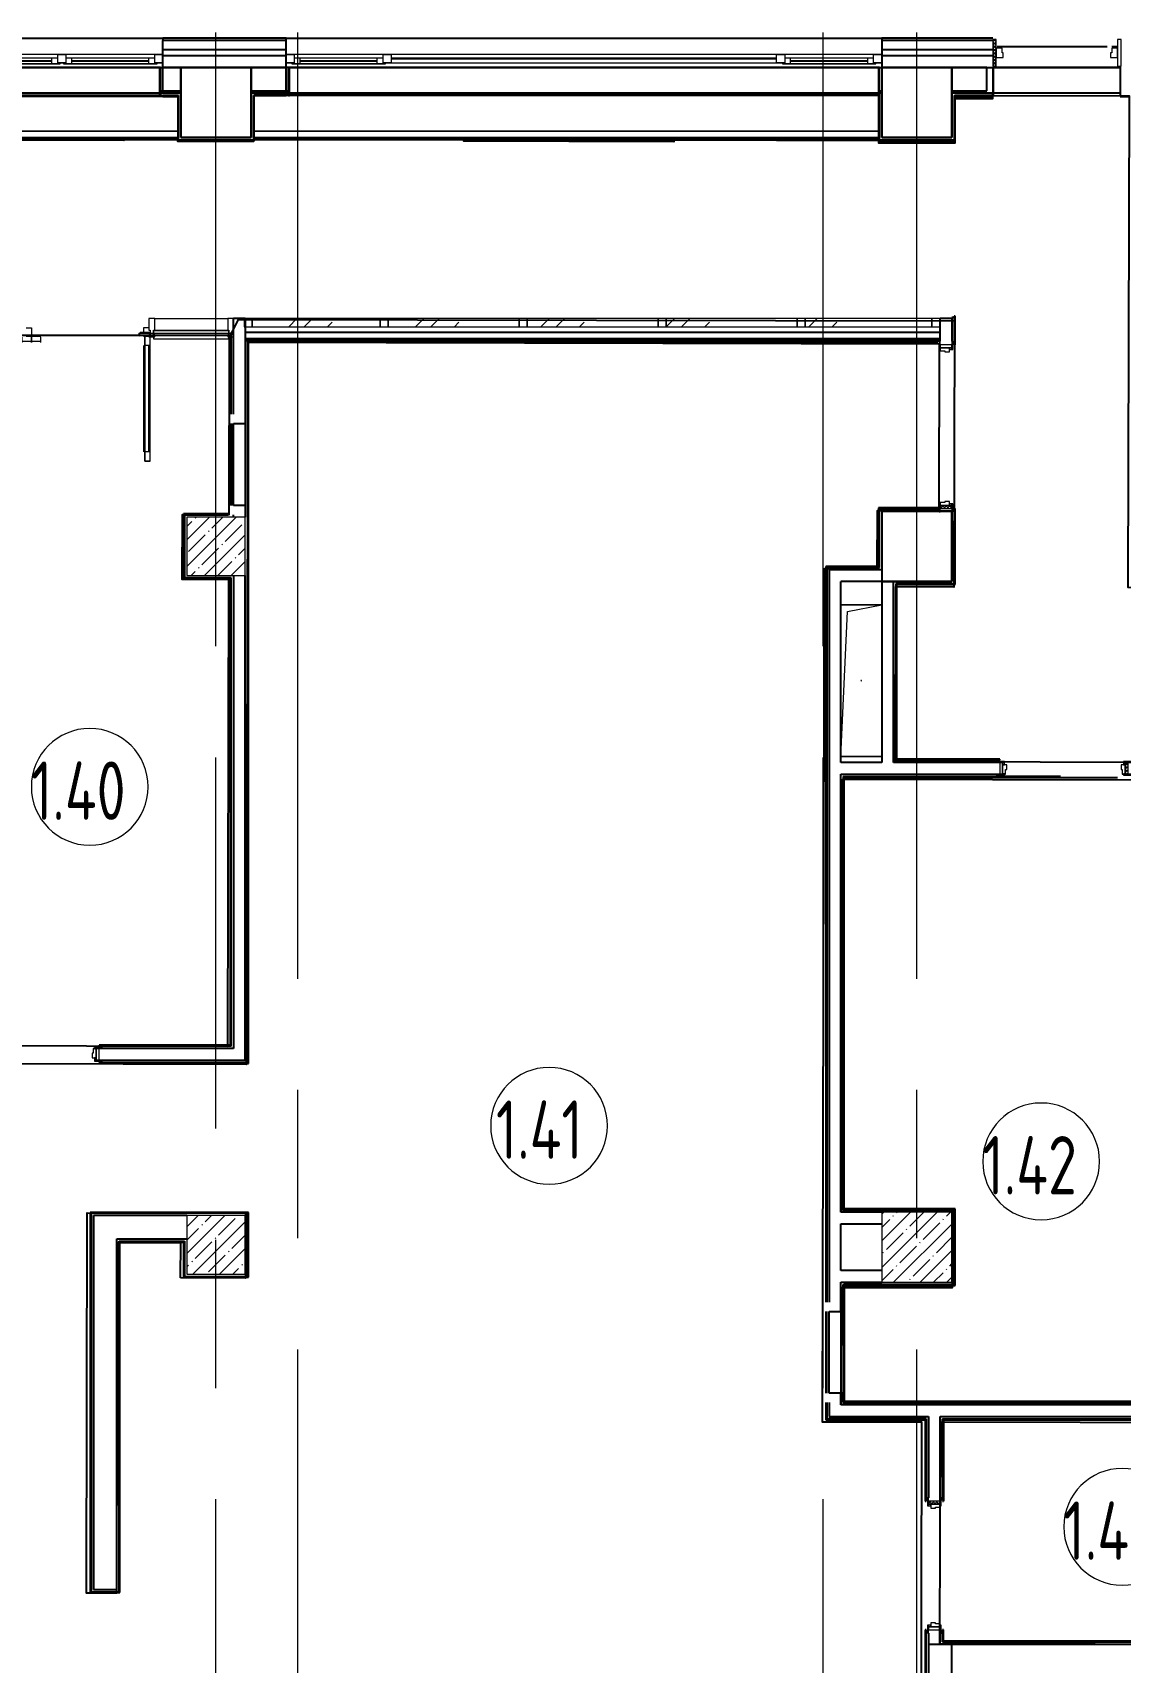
# Model space of a CAD drawing. Header units: millimetres. Extents: x -625 to 415037, y -3642 to 102118.
# Drawn here: x 58955 to 68269, y 13309 to 27262 of the extents above; entities that cross this region are included whole.
import ezdxf

# ---------------------------------------------------------------- set-up
doc = ezdxf.new("R2010")
doc.units = ezdxf.units.MM
doc.linetypes.add('Осевая', pattern=[6350, 1270, -952.5, 3175, -952.5])
for name, color, linetype, lineweight in [('A-AREA-IDEN', 7, 'Continuous', 9), ('A-DETL-GENF', 7, 'Continuous', 9), ('A-DOOR-FRAM-2', 7, 'Continuous', 5), ('A-GENM', 7, 'Continuous', 9), ('A-GLAZ', 7, 'Continuous', 9), ('A-GLAZ-1', 7, 'Continuous', 5), ('A-GLAZ-CURT-1', 7, 'Continuous', 5), ('A-GLAZ-CURT-2', 7, 'Continuous', 20), ('A-GLAZ-CWMG', 7, 'Continuous', 9), ('A-GLAZ-CWMG-1', 7, 'Continuous', 20), ('A-WALL', 7, 'Continuous', 5), ('S-COLS-1', 7, 'Continuous', 5), ('Оси', 7, 'Continuous', 9), ('Оси-2', 7, 'Осевая', 9)]:
    doc.layers.add(name, color=color, linetype=linetype, lineweight=lineweight)
doc.layers.add('A-DOOR-FRAM-1', color=7, linetype='Continuous', lineweight=5, true_color=0xc0c0c0)
doc.styles.add('СПДС', font='ГОСТ тип А.ttf', dxfattribs={"width": 0.9})
pattern_1 = [(45, (-371.384, 114.685), (-14.1421, 14.1421), []), (135, (-371.384, 114.685), (-14.1421, -14.1421), [])]

# ---------------------------------------------------------------- blocks, each defined once
blk = doc.blocks.new('BSC_Колонна _Прямоугольная - 600х600-V21-Объем проектирования 1 этажа')
at = {"layer": 'S-COLS-1'}
h = blk.add_hatch(dxfattribs=at)
h.set_pattern_fill('FP_31', color=256, style=0, pattern_type=2)
h.set_pattern_definition([(45, (-66460, -17000), (-114.04925, 114.04925), []), (45, (-66345.95, -17000), (-114.04925, 114.04925), [201.613, -40.323, 6.706, -33.617])])
h.paths.add_polyline_path([(300, -300), (300, 300), (-300, 300), (-300, -300)])
for p, q in [((300, 300), (-300, 300)), ((-300, 300), (-300, -300)), ((300, -300), (300, 300)), ((-300, -300), (300, -300))]:
    blk.add_line(p, q, dxfattribs=at)
blk = doc.blocks.new('Системная панель - Стекло - 70мм-31693610-Объем проектирования 1 этажа')
at = {"layer": 'A-GLAZ-CURT-1'}
h = blk.add_hatch(dxfattribs=at)
h.set_pattern_fill('FP_50', color=256, style=0, pattern_type=2)
h.set_pattern_definition([(225, (66247.5, 24715), (565.685, -565.685), [400, -1200]), (225, (66647.5, 24915), (565.685, -565.685), [1200, -400]), (225, (65847.5, 25115), (565.685, -565.685), [400, -1200])])
h.paths.add_polyline_path([(358, 35), (-543, 35), (-543, -35), (543, -35), (543, 35), (505, 35)])
at = {"layer": 'A-GLAZ-CURT-2'}
for p, q in [((543, 35), (-543, 35)), ((-543, 35), (-543, -35)), ((543, -35), (543, 35)), ((-543, -35), (543, -35))]:
    blk.add_line(p, q, dxfattribs=at)
blk = doc.blocks.new('Системная панель - Стекло - 70мм-31693619-Объем проектирования 1 этажа')
at = {"layer": 'A-GLAZ-CURT-1'}
h = blk.add_hatch(dxfattribs=at)
h.set_pattern_fill('FP_58', color=256, style=0, pattern_type=2)
h.set_pattern_definition([(225, (61517.5, 24715), (565.685, -565.685), [400, -1200]), (225, (61917.5, 24915), (565.685, -565.685), [1200, -400]), (225, (61117.5, 25115), (565.685, -565.685), [400, -1200])])
h.paths.add_polyline_path([(548, 35), (-548, 35), (-548, -35), (548, -34), (548, 25)])
at = {"layer": 'A-GLAZ-CURT-2'}
for p, q in [((548, 35), (-548, 35)), ((-548, 35), (-548, -35)), ((548, -35), (548, 35)), ((-548, -35), (548, -35))]:
    blk.add_line(p, q, dxfattribs=at)
blk = doc.blocks.new('Прямоугольный импост - 50 x 70 мм-23766079-Объем проектирования 1 этажа')
at = {"layer": 'A-GLAZ-CWMG-1'}
for p, q in [((-35, 35), (35, 35)), ((-35, -35), (-35, 35)), ((35, 35), (35, -35)), ((35, -35), (-35, -35))]:
    blk.add_line(p, q, dxfattribs=at)
blk = doc.blocks.new('Системная панель - Стекло - 70мм-31693620-Объем проектирования 1 этажа')
at = {"layer": 'A-GLAZ-CURT-1'}
h = blk.add_hatch(dxfattribs=at)
h.set_pattern_fill('FP_77', color=256, style=0, pattern_type=2)
h.set_pattern_definition([(225, (63885, 24715), (565.685, -565.685), [400, -1200]), (225, (64285, 24915), (565.685, -565.685), [1200, -400]), (225, (63485, 25115), (565.685, -565.685), [400, -1200])])
h.paths.add_polyline_path([(-560, 35), (-560, -35), (560, -35), (560, 35)])
at = {"layer": 'A-GLAZ-CURT-2'}
for p, q in [((560, 35), (-560, 35)), ((-560, 35), (-560, -35)), ((560, -35), (560, 35)), ((-560, -35), (560, -35))]:
    blk.add_line(p, q, dxfattribs=at)
blk = doc.blocks.new('110_Дверь_СКБ_1Ст_Внутренняя1 - Д-11 1100x2100h_кладовые _все__ коридор _между помещениями блока столовой__ моечные _все_-32089444-Объем проектирования 1 этажа')
at = {"layer": 'A-DOOR-FRAM-2'}
h = blk.add_hatch(dxfattribs=at)
h.set_pattern_fill('FP_45', color=256, style=0, pattern_type=2)
h.set_pattern_definition(pattern_1)
h.paths.add_polyline_path([(-538, -50), (-513, -50), (-513, 50), (-538, 50)])
at = {"layer": 'A-DOOR-FRAM-1'}
for p, q in [((-498, 58), (-568, 58)), ((-568, 58), (-568, 50)), ((-568, 50), (-498, 50)), ((-513, 50), (-538, 50)), ((-538, 50), (-538, -50)), ((-488, 50), (-513, 50)), ((-513, 50), (-513, -30)), ((-513, -50), (-513, 50)), ((-498, 50), (-513, 50)), ((-513, 50), (-513, 49)), ((-513, 49), (-498, 49)), ((-498, 50), (-498, 58)), ((-498, 49), (-498, 50)), ((-488, 10), (-488, 50)), ((-478, 10), (-488, 10)), ((-478, -30), (-478, 10)), ((512, 10), (502, 10)), ((502, 10), (502, -30)), ((512, 50), (512, 10)), ((537, 50), (512, 50)), ((592, 58), (522, 58)), ((522, 58), (522, 50)), ((537, 50), (522, 50)), ((522, 50), (522, 49)), ((522, 50), (592, 50)), ((522, 49), (537, 49)), ((537, -30), (537, 50)), ((562, 50), (537, 50)), ((537, 50), (537, -50)), ((537, 49), (537, 50)), ((562, -50), (562, 50)), ((592, 50), (592, 58)), ((-498, -50), (-568, -50)), ((-568, -50), (-568, -58)), ((-568, -58), (-498, -58)), ((-538, -50), (-513, -50)), ((-513, -30), (-478, -30)), ((-498, -30), (-513, -30)), ((-513, -30), (-513, -50)), ((-513, -50), (-498, -50)), ((-498, -50), (-498, -30)), ((-498, -58), (-498, -50)), ((502, -30), (537, -30)), ((537, -30), (522, -30)), ((522, -30), (522, -50)), ((522, -50), (537, -50)), ((592, -50), (522, -50)), ((522, -50), (522, -58)), ((522, -58), (592, -58)), ((537, -50), (537, -30)), ((537, -50), (562, -50)), ((592, -58), (592, -50))]:
    blk.add_line(p, q, dxfattribs=at)
blk = doc.blocks.new('Прямоугольный импост - 50 x 70 мм-V67-Объем проектирования 1 этажа')
at = {"layer": 'A-GLAZ-CWMG-1'}
for p, q in [((-35, 35), (35, 35)), ((-35, -35), (-35, 35)), ((35, 35), (35, -35)), ((35, -35), (-35, -35))]:
    blk.add_line(p, q, dxfattribs=at)
blk = doc.blocks.new('Дверь_Витражная_остекление_ - В-6 витраж-32305533-Объем проектирования 1 этажа')
at = {"layer": 'A-DETL-GENF'}
for p, q in [((-535, 1080), (-490, 1080)), ((-535, 1080), (-535, 17)), ((-490, 1080), (-535, 1080)), ((-535, 1080), (-535, 17)), ((-535, 1000), (-490, 1000)), ((-525, 1000), (-525, 90)), ((-490, 1080), (-490, 10)), ((-490, 10), (-490, 1080)), ((-481, 1000), (-481, 90)), ((-535, 90), (-490, 90)), ((-490, 10), (-525, 10)), ((-525, 10), (-490, 10)), ((-480, 10), (-525, 10)), ((-480, 0), (-480, 10)), ((401, 64), (401, 19)), ((561, 54), (401, 54)), ((525, 10), (401, 10)), ((480, -60), (480, 10)), ((480, 10), (525, 10)), ((481, 19), (481, 64)), ((481, 64), (481, 19)), ((561, 64), (561, 19)), ((-525, -60), (-480, -60)), ((-480, -60), (-480, -20)), ((525, -60), (480, -60))]:
    blk.add_line(p, q, dxfattribs=at)
blk = doc.blocks.new('Прямоугольный импост - Импост структурный с накладкой - 160мм Темный-V72-Объем проектирования 1 этажа')
at = {"layer": 'A-GLAZ-CWMG-1'}
for p, q in [((-25, 40), (-25, 140)), ((-25, 140), (25, 140)), ((25, 140), (25, 40)), ((-15, 40), (-25, 40)), ((-25, -17), (-25, 0)), ((-25, 0), (-15, 0)), ((-15, 0), (-15, 40)), ((15, 40), (15, 0)), ((25, 40), (15, 40)), ((15, 0), (25, 0)), ((25, 0), (25, -17)), ((25, -17), (-25, -17))]:
    blk.add_line(p, q, dxfattribs=at)
blk = doc.blocks.new('110_Дверь_СКБ_1Ст_Внутренняя1 - Д-11п 1100x2100h_кладовые _все__ коридор _между помещениями блока столовой__ моечные _все_ 2-32102277-Объем проектирования 1 этажа')
at = {"layer": 'A-DOOR-FRAM-2'}
h = blk.add_hatch(dxfattribs=at)
h.set_pattern_fill('FP_45', color=256, style=0, pattern_type=2)
h.set_pattern_definition(pattern_1)
h.paths.add_polyline_path([(-513, -50), (-513, 50), (-538, 50), (-538, -50)])
at = {"layer": 'A-DOOR-FRAM-1'}
for p, q in [((-498, 58), (-568, 58)), ((-568, 58), (-568, 50)), ((-568, 50), (-498, 50)), ((-513, 50), (-538, 50)), ((-538, 50), (-538, -50)), ((-488, 50), (-513, 50)), ((-513, 50), (-513, -30)), ((-513, -50), (-513, 50)), ((-498, 50), (-513, 50)), ((-513, 50), (-513, 49)), ((-513, 49), (-498, 49)), ((-498, 50), (-498, 58)), ((-498, 49), (-498, 50)), ((-488, 10), (-488, 50)), ((-478, 10), (-488, 10)), ((-478, -30), (-478, 10)), ((512, 10), (502, 10)), ((502, 10), (502, -30)), ((512, 50), (512, 10)), ((537, 50), (512, 50)), ((592, 58), (522, 58)), ((522, 58), (522, 50)), ((537, 50), (522, 50)), ((522, 50), (522, 49)), ((522, 50), (592, 50)), ((522, 49), (537, 49)), ((537, -30), (537, 50)), ((562, 50), (537, 50)), ((537, 50), (537, -50)), ((537, 49), (537, 50)), ((562, -50), (562, 50)), ((592, 50), (592, 58)), ((-498, -50), (-568, -50)), ((-568, -50), (-568, -58)), ((-568, -58), (-498, -58)), ((-538, -50), (-513, -50)), ((-513, -30), (-478, -30)), ((-498, -30), (-513, -30)), ((-513, -30), (-513, -50)), ((-513, -50), (-498, -50)), ((-498, -50), (-498, -30)), ((-498, -58), (-498, -50)), ((502, -30), (537, -30)), ((537, -30), (522, -30)), ((522, -30), (522, -50)), ((522, -50), (537, -50)), ((592, -50), (522, -50)), ((522, -50), (522, -58)), ((522, -58), (592, -58)), ((537, -50), (537, -30)), ((537, -50), (562, -50)), ((592, -58), (592, -50))]:
    blk.add_line(p, q, dxfattribs=at)
blk = doc.blocks.new('Системная панель - Стекло - 70мм-V80-Объем проектирования 1 этажа')
at = {"layer": 'A-GLAZ-CURT-1'}
h = blk.add_hatch(dxfattribs=at)
h.set_pattern_fill('FP_97', color=256, style=0, pattern_type=2)
h.set_pattern_definition([(225, (65075, 24715), (565.685, -565.685), [400, -1200]), (225, (65475, 24915), (565.685, -565.685), [1200, -400]), (225, (64675, 25115), (565.685, -565.685), [400, -1200])])
h.paths.add_polyline_path([(560, 35), (-560, 35), (-560, -35), (560, -35), (560, 25)])
at = {"layer": 'A-GLAZ-CURT-2'}
for p, q in [((560, 35), (-560, 35)), ((-560, 35), (-560, -35)), ((560, -35), (560, 35)), ((-560, -35), (560, -35))]:
    blk.add_line(p, q, dxfattribs=at)
blk = doc.blocks.new('120_Окно_СКБ_2Ст - 120_Окно_СКБ_2Ст 2300х2400 _мал створка справа_-19949978-Объем проектирования 1 этажа')
at = {"layer": 'A-GLAZ'}
for p, q in [((-1150, -75), (-1150, -5)), ((-1150, -5), (-1080, -5)), ((-1080, -75), (-1150, -75)), ((-1080, -75), (-1100, -75)), ((-1100, -75), (-1100, -85)), ((-1100, -85), (270, -85)), ((270, -85), (-1100, -85)), ((-1080, -5), (-1080, -75)), ((250, -35), (-1080, -35)), ((-1080, -35), (-1080, -75)), ((-1030, -85), (-1030, -35)), ((200, -85), (200, -35)), ((250, -75), (250, -5)), ((250, -5), (320, -5)), ((250, -75), (250, -35)), ((320, -75), (250, -75)), ((270, -75), (250, -75)), ((270, -85), (270, -75)), ((320, -75), (300, -75)), ((300, -75), (300, -85)), ((300, -85), (1100, -85)), ((1100, -85), (300, -85)), ((320, -5), (320, -75)), ((1080, -35), (320, -35)), ((320, -35), (320, -75)), ((370, -85), (370, -35)), ((1030, -85), (1030, -35)), ((1080, -75), (1080, -5)), ((1080, -5), (1150, -5)), ((1080, -75), (1080, -35)), ((1150, -75), (1080, -75)), ((1100, -75), (1080, -75)), ((1100, -85), (1100, -75)), ((1150, -5), (1150, -75))]:
    blk.add_line(p, q, dxfattribs=at)
at = {"layer": 'A-GLAZ-1'}
for p, q in [((1150, -5), (-1150, -5)), ((-1150, -75), (-1100, -75)), ((-1030, -55), (200, -55)), ((200, -65), (-1030, -65)), ((270, -75), (300, -75)), ((370, -55), (1030, -55)), ((1030, -65), (370, -65)), ((1100, -75), (1150, -75))]:
    blk.add_line(p, q, dxfattribs=at)
blk = doc.blocks.new('120_Окно_СКБ_3Ст - 120_Окно_СКБ_3Ст_5100-21641134-Объем проектирования 1 этажа')
at = {"layer": 'A-GLAZ'}
for p, q in [((-2550, -75), (-2550, -5)), ((-2550, -5), (-2480, -5)), ((-2480, -75), (-2550, -75)), ((-2480, -75), (-2500, -75)), ((-2500, -75), (-2500, -85)), ((-2500, -85), (-1700, -85)), ((-1700, -85), (-2500, -85)), ((-2480, -5), (-2480, -75)), ((-1720, -35), (-2480, -35)), ((-2480, -35), (-2480, -75)), ((-2430, -85), (-2430, -35)), ((-1770, -85), (-1770, -35)), ((-1720, -75), (-1720, -5)), ((-1720, -5), (-1650, -5)), ((-1720, -75), (-1720, -35)), ((-1650, -75), (-1720, -75)), ((-1700, -75), (-1720, -75)), ((-1700, -85), (-1700, -75)), ((-1650, -5), (-1650, -75)), ((1650, -75), (1650, -5)), ((1650, -5), (1720, -5)), ((1720, -75), (1650, -75)), ((1720, -75), (1700, -75)), ((1700, -75), (1700, -85)), ((1700, -85), (2500, -85)), ((2500, -85), (1700, -85)), ((1720, -5), (1720, -75)), ((2480, -35), (1720, -35)), ((1720, -35), (1720, -75)), ((1770, -85), (1770, -35)), ((2430, -85), (2430, -35)), ((2480, -75), (2480, -5)), ((2480, -5), (2550, -5)), ((2480, -75), (2480, -35)), ((2550, -75), (2480, -75)), ((2500, -75), (2480, -75)), ((2500, -85), (2500, -75)), ((2550, -5), (2550, -75))]:
    blk.add_line(p, q, dxfattribs=at)
at = {"layer": 'A-GLAZ-1'}
for p, q in [((2550, -5), (-2550, -5)), ((-2550, -75), (-2500, -75)), ((-2430, -55), (-1770, -55)), ((-1770, -65), (-2430, -65)), ((-1700, -75), (1700, -75)), ((1650, -35), (-1650, -35)), ((1650, -45), (-1650, -45)), ((1770, -55), (2430, -55)), ((2430, -65), (1770, -65)), ((2500, -75), (2550, -75))]:
    blk.add_line(p, q, dxfattribs=at)
blk = doc.blocks.new('BSC_Колонна _Прямоугольная - 500х500-V144-Объем проектирования 1 этажа')
at = {"layer": 'S-COLS-1'}
h = blk.add_hatch(dxfattribs=at)
h.set_pattern_fill('FP_148', color=256, style=0, pattern_type=2)
h.set_pattern_definition([(45, (-60460, -17020), (-114.04925, 114.04925), []), (45, (-60345.95, -17020), (-114.04925, 114.04925), [201.613, -40.323, 6.706, -33.617])])
h.paths.add_polyline_path([(250, -250), (250, 250), (-250, 250), (-250, -250), (249, -250)])
for p, q in [((250, 250), (-250, 250)), ((-250, 250), (-250, -250)), ((250, -250), (250, 250)), ((-250, -250), (250, -250))]:
    blk.add_line(p, q, dxfattribs=at)
blk = doc.blocks.new('BSC_Колонна _Прямоугольная - 500х500-V145-Объем проектирования 1 этажа')
at = {"layer": 'S-COLS-1'}
h = blk.add_hatch(dxfattribs=at)
h.set_pattern_fill('FP_149', color=256, style=0, pattern_type=2)
h.set_pattern_definition([(45, (-60460, -23000), (-114.04925, 114.04925), []), (45, (-60345.95, -23000), (-114.04925, 114.04925), [201.613, -40.323, 6.706, -33.617])])
h.paths.add_polyline_path([(130, -250), (250, -250), (248, 250), (-250, 250), (-250, -250), (78, -250)])
for p, q in [((250, 250), (-250, 250)), ((-250, 250), (-250, -250)), ((250, -250), (250, 250)), ((-250, -250), (250, -250))]:
    blk.add_line(p, q, dxfattribs=at)
blk = doc.blocks.new('110_Дверь_СКБ_1Ст_Наружная - ДН-2д_л__ Дверь из подвала ЛК _900 мм в свету_ 3300-22851703-Объем проектирования 1 этажа')
at = {"layer": 'A-DOOR-FRAM-2'}
h = blk.add_hatch(dxfattribs=at)
h.set_pattern_fill('FP_163', color=256, style=0, pattern_type=2)
h.set_pattern_definition([(45, (-366.384, 199.685), (-14.1421, 14.1421), []), (135, (-366.384, 199.685), (-14.1421, -14.1421), [])])
h.paths.add_polyline_path([(-529, -105), (-500, -105), (-500, 125), (-530, 125), (-530, -105)])
at = {"layer": 'A-DOOR-FRAM-1'}
for p, q in [((-500, 125), (-530, 125)), ((-530, 125), (-530, -105)), ((-500, -105), (-500, 125)), ((-450, 50), (-500, 50)), ((-500, 50), (-500, -30)), ((-450, 10), (-450, 50)), ((-440, 10), (-450, 10)), ((-440, -30), (-440, 10)), ((490, 10), (480, 10)), ((480, 10), (480, -30)), ((490, 50), (490, 10)), ((540, 50), (490, 50)), ((570, 125), (540, 125)), ((540, 125), (540, -105)), ((540, -30), (540, 50)), ((570, -105), (570, 125)), ((-530, -105), (-500, -105)), ((-500, -30), (-440, -30)), ((480, -30), (540, -30)), ((540, -105), (570, -105))]:
    blk.add_line(p, q, dxfattribs=at)
blk = doc.blocks.new('110_Дверь_СКБ_2Ст - Д-10а_ СОШ_Дв_1450x2100h_Горячий цех-V178-Объем проектирования 1 этажа')
at = {"layer": 'A-DOOR-FRAM-2'}
h = blk.add_hatch(dxfattribs=at)
h.set_pattern_fill('FP_57', color=256, style=0, pattern_type=2)
h.set_pattern_definition([(45, (-521.384, 114.685), (-14.1421, 14.1421), []), (135, (-521.384, 114.685), (-14.1421, -14.1421), [])])
h.paths.add_polyline_path([(-687, 0), (-687, -50), (-663, -50), (-663, 50), (-687, 50)])
at = {"layer": 'A-DOOR-FRAM-1'}
for p, q in [((-647, 58), (-717, 58)), ((-717, 58), (-717, 50)), ((-717, 50), (-647, 50)), ((-663, 50), (-687, 50)), ((-687, 50), (-687, -50)), ((-638, 50), (-663, 50)), ((-663, 50), (-663, -30)), ((-663, -50), (-663, 50)), ((-647, 50), (-647, 58)), ((-638, 10), (-638, 50)), ((-628, 10), (-638, 10)), ((-628, -30), (-628, 10)), ((662, 10), (652, 10)), ((652, 10), (652, -30)), ((662, 50), (662, 10)), ((687, 50), (662, 50)), ((743, 58), (673, 58)), ((673, 58), (673, 50)), ((673, 50), (743, 50)), ((687, -30), (687, 50)), ((713, 50), (687, 50)), ((687, 50), (687, -50)), ((713, -50), (713, 50)), ((743, 50), (743, 58)), ((-647, -50), (-717, -50)), ((-717, -50), (-717, -58)), ((-717, -58), (-647, -58)), ((-687, -50), (-663, -50)), ((-663, -30), (-628, -30)), ((-647, -30), (-663, -30)), ((-663, -30), (-663, -50)), ((-663, -50), (-647, -50)), ((-647, -50), (-647, -30)), ((-647, -58), (-647, -50)), ((652, -30), (687, -30)), ((687, -30), (673, -30)), ((673, -30), (673, -50)), ((673, -50), (687, -50)), ((743, -50), (673, -50)), ((673, -50), (673, -58)), ((673, -58), (743, -58)), ((687, -50), (687, -30)), ((687, -50), (713, -50)), ((743, -58), (743, -50))]:
    blk.add_line(p, q, dxfattribs=at)
blk = doc.blocks.new('Системная панель - Стекло - 70мм-32304938-Объем проектирования 1 этажа')
at = {"layer": 'A-GLAZ-CURT-2'}
for p, q in [((322.5, 35), (-322.5, 35)), ((-322.5, 35), (-322.5, -35)), ((322.5, -35), (322.5, 35)), ((-322.5, -35), (322.5, -35))]:
    blk.add_line(p, q, dxfattribs=at)
blk = doc.blocks.new('Прямоугольный импост - Импост структурный с накладкой - 160мм Темный-32304618-Объем проектирования 1 этажа')
at = {"layer": 'A-GLAZ-CWMG'}
for p, q in [((59935, 24950), (60560, 24950)), ((59935, 24845), (59935, 24850)), ((59935, 24850), (60560, 24850)), ((60560, 24850), (60560, 24845))]:
    blk.add_line(p, q, dxfattribs=at)
blk = doc.blocks.new('Прямоугольный импост - 50 x 70 мм-23766160-Объем проектирования 1 этажа')
at = {"layer": 'A-GLAZ-CWMG-1'}
for p, q in [((0, 35), (-70, 35)), ((-70, 35), (-70, -35)), ((0, -35), (0, 35)), ((-70, -35), (0, -35))]:
    blk.add_line(p, q, dxfattribs=at)
blk = doc.blocks.new('Системная панель - Стекло - 70мм-V195-Объем проектирования 1 этажа')
at = {"layer": 'A-GLAZ-CURT-1'}
h = blk.add_hatch(dxfattribs=at)
h.set_pattern_fill('FP_184', color=256, style=0, pattern_type=2)
h.set_pattern_definition([(225, (62695, 24715), (565.685, -565.685), [400, -1200]), (225, (63095, 24915), (565.685, -565.685), [1200, -400]), (225, (62295, 25115), (565.685, -565.685), [400, -1200])])
h.paths.add_polyline_path([(-560, 35), (-560, -35), (560, -35), (560, 35)])
at = {"layer": 'A-GLAZ-CURT-2'}
for p, q in [((560, 35), (-560, 35)), ((-560, 35), (-560, -35)), ((560, -35), (560, 35)), ((-560, -35), (560, -35))]:
    blk.add_line(p, q, dxfattribs=at)
blk = doc.blocks.new('Прямоугольный импост - Импост структурный с накладкой - 160мм Темный-32302318-Объем проектирования 1 этажа')
at = {"layer": 'A-GLAZ-CWMG-1'}
for p, q in [((0, 140), (-50, 140)), ((-50, 140), (-50, 40)), ((0, 40), (0, 140)), ((-50, 40), (-40, 40)), ((-40, 0), (-50, 0)), ((-50, 0), (-50, -17)), ((-40, 40), (-40, 0)), ((-10, 0), (-10, 40)), ((-10, 40), (0, 40)), ((0, 0), (-10, 0)), ((0, -17), (0, 0)), ((-50, -17), (0, -17))]:
    blk.add_line(p, q, dxfattribs=at)
blk = doc.blocks.new('GM_Отверстие прямоугольное _в плите_ - Отверстие-23880434-Объем проектирования 1 этажа')
at = {"layer": 'A-GENM'}
for p, q in [((-175, 650), (175, 650)), ((175, 650), (-175, 650)), ((-175, -650), (-117, 592)), ((-117, 592), (175, 650)), ((175, -650), (-175, -650)), ((-175, -650), (175, -650))]:
    blk.add_line(p, q, dxfattribs=at)
for start, end in [(360, 180), (180, 360)]:
    blk.add_arc((0, 0), 2.5, start, end, dxfattribs=at)
blk = doc.blocks.new('Зашивка приборов отопления9 - Зашивка приборов отопления-33277916-Объем проектирования 1 этажа')
at = {"layer": 'A-WALL'}
for p, q in [((53977, 26880), (51733, 26880)), ((51578, 26555), (54132, 26555)), ((54132, 26555), (51578, 26555)), ((51570, 26500), (51570, 26480)), ((51570, 26480), (54132, 26480))]:
    blk.add_line(p, q, dxfattribs=at)
blk = doc.blocks.new('Зашивка приборов отопления10 - Зашивка приборов отопления-33278020-Объем проектирования 1 этажа')
at = {"layer": 'A-WALL'}
for p, q in [((51870, 26880), (51850, 26880)), ((56922, 26880), (51878, 26880)), ((51578, 26555), (56922, 26555)), ((56922, 26555), (51578, 26555)), ((51578, 26480), (56922, 26480))]:
    blk.add_line(p, q, dxfattribs=at)
blk = doc.blocks.new('Марка_Помещения - Номер-25198446-Объем проектирования 1 этажа')
at = {"layer": 'A-AREA-IDEN'}
for start, end in [(360, 180), (180, 360)]:
    blk.add_arc((0, 0), 2.5, start, end, dxfattribs=at)

msp = doc.modelspace()

# ---------------------------------------------------------------- linework, layer by layer
for p, q in [((57770, 27214), (60070, 27214)), ((61125, 27214), (60070, 27214)), ((60070, 27214), (60070, 27194)), ((61125, 27194), (61125, 27214)), ((61125, 27214), (66225, 27214)), ((67175, 27214), (66225, 27214)), ((66225, 27214), (66225, 27194)), ((61125, 27194), (60070, 27194)), ((60070, 26764), (60070, 27194)), ((61125, 27114), (60070, 27114)), ((61125, 26964), (61125, 27194)), ((66225, 27194), (66225, 26764)), ((67175, 27194), (66225, 27194)), ((67175, 27114), (66225, 27114)), ((67213, 27144), (68155, 27144)), ((68195, 27144), (68237, 27144)), ((60042, 26964), (57798, 26964)), ((57798, 26964), (60042, 26964)), ((60050, 26964), (60042, 26964)), ((60042, 26964), (60042, 26720)), ((60050, 26964), (61125, 26964)), ((60050, 26720), (60050, 26964)), ((61125, 27064), (60070, 27064)), ((60225, 26964), (60070, 26964)), ((60225, 26764), (60225, 26964)), ((60825, 26964), (60225, 26964)), ((60225, 26964), (60225, 26764)), ((61125, 26964), (60825, 26964)), ((60825, 26964), (60825, 26764)), ((60825, 26764), (60825, 26964)), ((61125, 26764), (61125, 26964)), ((61145, 26964), (61125, 26964)), ((61125, 26964), (61125, 26764)), ((61153, 26964), (61145, 26964)), ((61145, 26964), (61145, 26723)), ((66197, 26964), (61153, 26964)), ((61153, 26964), (66197, 26964)), ((61153, 26723), (61153, 26964)), ((66197, 26964), (66197, 26336)), ((66205, 26964), (66197, 26964)), ((66205, 26964), (67175, 26964)), ((66205, 26723), (66205, 26964)), ((67175, 27064), (66225, 27064)), ((66825, 26964), (66225, 26964)), ((66225, 26964), (66225, 26364)), ((66825, 26764), (66825, 26964)), ((67125, 26964), (66825, 26964)), ((66825, 26964), (66825, 26764)), ((67125, 26764), (67125, 26964)), ((67175, 26964), (67175, 26724)), ((67183, 26964), (67175, 26964)), ((68267, 26964), (67183, 26964)), ((67183, 26964), (68267, 26964)), ((67183, 26724), (67183, 26964)), ((68267, 26964), (68267, 26716)), ((68275, 26964), (68267, 26964)), ((60070, 26716), (57770, 26716)), ((60042, 26744), (57798, 26744)), ((60042, 26724), (57798, 26724)), ((60042, 26720), (60050, 26720)), ((60050, 26764), (60070, 26764)), ((60225, 26744), (60050, 26744)), ((60050, 26744), (60050, 26724)), ((60050, 26724), (60070, 26724)), ((60070, 26764), (60225, 26764)), ((60205, 26724), (60070, 26724)), ((60070, 26724), (60070, 26716)), ((60070, 26716), (60197, 26716)), ((60197, 26716), (60197, 26336)), ((60205, 26344), (60205, 26724)), ((60225, 26764), (60225, 26364)), ((60225, 26364), (60225, 26744)), ((60825, 26764), (61125, 26764)), ((60825, 26364), (60825, 26764)), ((60825, 26744), (60825, 26364)), ((61125, 26744), (60825, 26744)), ((60845, 26724), (61125, 26724)), ((60845, 26724), (60845, 26364)), ((61125, 26731), (60853, 26731)), ((60853, 26731), (60853, 26724)), ((60853, 26336), (60853, 26723)), ((60853, 26723), (61125, 26723)), ((61125, 26764), (61145, 26764)), ((61145, 26744), (61125, 26744)), ((61125, 26731), (61125, 26744)), ((61125, 26723), (61125, 26731)), ((61125, 26731), (61145, 26731)), ((61145, 26724), (61125, 26724)), ((61145, 26723), (61125, 26723)), ((61145, 26723), (61153, 26723)), ((66197, 26744), (61153, 26744)), ((61153, 26731), (66197, 26731)), ((66197, 26724), (61153, 26724)), ((66197, 26723), (61153, 26723)), ((66205, 26723), (66197, 26723)), ((66205, 26764), (66225, 26764)), ((66225, 26744), (66205, 26744)), ((66205, 26344), (66205, 26723)), ((66225, 26364), (66225, 26744)), ((66825, 26364), (66825, 26764)), ((66825, 26764), (67125, 26764)), ((66825, 26744), (66825, 26364)), ((67176, 26744), (66825, 26744)), ((66845, 26724), (66853, 26724)), ((66845, 26724), (66845, 26364)), ((66845, 26716), (67176, 26716)), ((66853, 26336), (66853, 26724)), ((67175, 26724), (66853, 26724)), ((67176, 26724), (67176, 26744)), ((67176, 26716), (67176, 26724)), ((67176, 26724), (67183, 26724)), ((68267, 26744), (67183, 26744)), ((68267, 26716), (68347, 26716)), ((60197, 26356), (57623, 26356)), ((57643, 26364), (60197, 26364)), ((60197, 26336), (60853, 26336)), ((60205, 26344), (60845, 26344)), ((60225, 26364), (60825, 26364)), ((60825, 26364), (60225, 26364)), ((60845, 26364), (60845, 26344)), ((60853, 26364), (66197, 26364)), ((66197, 26356), (60853, 26356)), ((66197, 26336), (66853, 26336)), ((66205, 26344), (66845, 26344)), ((66225, 26364), (66825, 26364)), ((66825, 26364), (66225, 26364)), ((66845, 26364), (66845, 26344)), ((60775, 24814), (60675, 24814)), ((60675, 23994), (60675, 24814)), ((60775, 24814), (60775, 23114)), ((66825, 24814), (66725, 24814)), ((66725, 24619), (66725, 24814)), ((66845, 24824), (66825, 24824)), ((66825, 24824), (66825, 24619)), ((66853, 24834), (66845, 24834)), ((66845, 24834), (66845, 24589)), ((66853, 24589), (66853, 24834)), ((59875, 24694), (59960, 24694)), ((60655, 24674), (60647, 24674)), ((60647, 24674), (60647, 23994)), ((60675, 24694), (60655, 24694)), ((60655, 23994), (60655, 24694)), ((66725, 24694), (60775, 24694)), ((60775, 24644), (66725, 24644)), ((60795, 24624), (60775, 24624)), ((66705, 24624), (60795, 24624)), ((60795, 24624), (60795, 18444)), ((60803, 24616), (66705, 24616)), ((60803, 18436), (60803, 24616)), ((66725, 24624), (66705, 24624)), ((66705, 24614), (66705, 24624)), ((66845, 24589), (66853, 24589)), ((60647, 23914), (60647, 23214)), ((60655, 23914), (60655, 23214)), ((60675, 23914), (60775, 23914)), ((60675, 23214), (60675, 23914)), ((60775, 23214), (60675, 23214)), ((66197, 23192), (66197, 22684)), ((66705, 23192), (66197, 23192)), ((66705, 23184), (66205, 23184)), ((66205, 23164), (66205, 23184)), ((66205, 22684), (66205, 23164)), ((66717, 23164), (66225, 23164)), ((66225, 23164), (66225, 22564)), ((66225, 23164), (66225, 21014)), ((66225, 23164), (66717, 23164)), ((66717, 23192), (66705, 23192)), ((66705, 23184), (66705, 23192)), ((66825, 23164), (66725, 23164)), ((66725, 23164), (66825, 23164)), ((66845, 23184), (66833, 23184)), ((66853, 23189), (66845, 23189)), ((66845, 23189), (66845, 22544)), ((66853, 22536), (66853, 23189)), ((60247, 23142), (60247, 22586)), ((60625, 23142), (60247, 23142)), ((60255, 23134), (60255, 22594)), ((60255, 23134), (60275, 23134)), ((60275, 23134), (60625, 23134)), ((60675, 23134), (60675, 23134)), ((60675, 23114), (60675, 23134)), ((66825, 22564), (66825, 23159)), ((66825, 23159), (66825, 22564)), ((60675, 22614), (60675, 18564)), ((60775, 18464), (60775, 22614)), ((65747, 22692), (65747, 16394)), ((66205, 22692), (65747, 22692)), ((65755, 22684), (65755, 16394)), ((65755, 22684), (66197, 22684)), ((65775, 22664), (65775, 16394)), ((66225, 22664), (65775, 22664)), ((66197, 22684), (66205, 22684)), ((60247, 22586), (60647, 22586)), ((60655, 22594), (60255, 22594)), ((60647, 22586), (60647, 18592)), ((60655, 18584), (60655, 22594)), ((65875, 21014), (65875, 22564)), ((66825, 22564), (65875, 22564)), ((66225, 22564), (66825, 22564)), ((66325, 21014), (66325, 22564)), ((66345, 22544), (66345, 21034)), ((66845, 22544), (66345, 22544)), ((66353, 21042), (66353, 22536)), ((66353, 22536), (66853, 22536)), ((66225, 21014), (65875, 21014)), ((67205, 21014), (66325, 21014)), ((67210, 21034), (66345, 21034)), ((67235, 21042), (66353, 21042)), ((67210, 21034), (67235, 21034)), ((67235, 21034), (67235, 21042)), ((65875, 17164), (65875, 20914)), ((65875, 20914), (67205, 20914)), ((65895, 20894), (67210, 20894)), ((65895, 20894), (65895, 17184)), ((65903, 20886), (68245, 20886)), ((65903, 17192), (65903, 20886)), ((67757, 20894), (67210, 20894)), ((60647, 18592), (59525, 18592)), ((59525, 18592), (59525, 18584)), ((60655, 18584), (59525, 18584)), ((60675, 18564), (59555, 18564)), ((59525, 18444), (60795, 18444)), ((59525, 18444), (59525, 18436)), ((59525, 18436), (60803, 18436)), ((59555, 18464), (60775, 18464)), ((66225, 17164), (65875, 17164)), ((65895, 17184), (66845, 17184)), ((66853, 17192), (65903, 17192)), ((66845, 16544), (66845, 17184)), ((66853, 16536), (66853, 17192)), ((60803, 17162), (59447, 17162)), ((59447, 17162), (59447, 13906)), ((59455, 17154), (59455, 13914)), ((60795, 17154), (59455, 17154)), ((60275, 17134), (59475, 17134)), ((59475, 17134), (59475, 13934)), ((60795, 16614), (60795, 17154)), ((60803, 16606), (60803, 17162)), ((65875, 16664), (65875, 17064)), ((65875, 17064), (66225, 17064)), ((59675, 16934), (60275, 16934)), ((59675, 13934), (59675, 16934)), ((59695, 13914), (59695, 16914)), ((59695, 16914), (60255, 16914)), ((59703, 13906), (59703, 16906)), ((59703, 16906), (60247, 16906)), ((60247, 16906), (60247, 16606)), ((60255, 16914), (60255, 16614)), ((60247, 16606), (60803, 16606)), ((60255, 16614), (60795, 16614)), ((66225, 16664), (65875, 16664)), ((65875, 16314), (65875, 16564)), ((65875, 16564), (66225, 16564)), ((65895, 16314), (65895, 16544)), ((65895, 16544), (65903, 16544)), ((66845, 16544), (65903, 16544)), ((65903, 16544), (65903, 15542)), ((65903, 16536), (66853, 16536)), ((65747, 16314), (65747, 15614)), ((65755, 15614), (65755, 16314)), ((65775, 16314), (65895, 16314)), ((65775, 15614), (65775, 16314)), ((65875, 16314), (65875, 15614)), ((65895, 16314), (65895, 15614)), ((65747, 15534), (65747, 15386)), ((65755, 15534), (65755, 15394)), ((65895, 15614), (65775, 15614)), ((65775, 15534), (65775, 15414)), ((65875, 15514), (65875, 15614)), ((68500, 15514), (65875, 15514)), ((65895, 15534), (65895, 15614)), ((65895, 15534), (68480, 15534)), ((68472, 15542), (65903, 15542)), ((65747, 15386), (66597, 15386)), ((66605, 15394), (65755, 15394)), ((65775, 15414), (66625, 15414)), ((66597, 15386), (66597, 14689)), ((66605, 15394), (66605, 14714)), ((66625, 15414), (66625, 14719)), ((66725, 15414), (70375, 15414)), ((66725, 14719), (66725, 15414)), ((66745, 14714), (66745, 15394)), ((66745, 15394), (70355, 15394)), ((66753, 15394), (66753, 14689)), ((66753, 15386), (70347, 15386)), ((66597, 14689), (66605, 14689)), ((66605, 14689), (66605, 14714)), ((66745, 14714), (66745, 14696)), ((66745, 14689), (66753, 14689)), ((59447, 13906), (59703, 13906)), ((59455, 13914), (59695, 13914)), ((59475, 13934), (59675, 13934)), ((66605, 13589), (66597, 13589)), ((66597, 13589), (66597, 12192)), ((66605, 13564), (66605, 13589)), ((66605, 12184), (66605, 13564)), ((66625, 13559), (66625, 12164)), ((66725, 13464), (66725, 13559)), ((66745, 13589), (66745, 13564)), ((66753, 13589), (66745, 13589)), ((66745, 13484), (66745, 13564)), ((66753, 13492), (66753, 13589)), ((66625, 13464), (85175, 13464)), ((66745, 13484), (70755, 13484)), ((70747, 13492), (66753, 13492)), ((66825, 12164), (66825, 13464))]:
    msp.add_line(p, q)
at = {"flags": 128}
for points in [[(82356, 22478), (68336, 22511), (68346, 26719), (67174, 26722), (67174, 26694), (66852, 26695), (66851, 26315), (66199, 26316), (66199, 26336), (64446, 26340), (64446, 26328), (62646, 26332), (62646, 26344), (60847, 26349), (60847, 26329), (60199, 26330), (60199, 26350), (59736, 26351), (59736, 26339), (57936, 26344)], [(58769, 24672), (59869, 24669), (59869, 24689), (60659, 24687), (60719, 24807), (66847, 24793), (66842, 22515), (66342, 22516), (66339, 21022), (78758, 20993)]]:
    msp.add_lwpolyline(points, dxfattribs=at)
for points in [[(66716, 23171), (66719, 24595), (60797, 24609), (60782, 18429), (57622, 18436), (57607, 11785), (60161, 11779), (60162, 12186), (60818, 12185), (60817, 11785), (66161, 11772), (66162, 12172), (66562, 12171), (66569, 15365), (65719, 15367), (65736, 22673), (66186, 22672), (66188, 23172)], [(58203, 18591), (60627, 18585), (60636, 22579), (60236, 22580), (60237, 23136), (60637, 23135), (60641, 24666), (59869, 24668), (58769, 24671), (58217, 24672)], [(65878, 16517), (65876, 15523), (68445, 15517), (68457, 20861), (65888, 20867), (65879, 17173), (66829, 17171), (66828, 16515)], [(60222, 16600), (60223, 16900), (59679, 16901), (59672, 13901), (59416, 13902), (59423, 17158), (60779, 17155), (60778, 16599)], [(66725, 15365), (66721, 13471), (70715, 13462), (70718, 14956), (70318, 14956), (70319, 15356)]]:
    msp.add_lwpolyline(points, close=True, dxfattribs=at)
at = {"layer": 'Оси'}
for p, q in [((60525, 22262), (60525, 27262)), ((61225, 22262), (61225, 27262)), ((65725, 22262), (65725, 27262)), ((66525, 22262), (66525, 27262))]:
    msp.add_line(p, q, dxfattribs=at)
at = {"layer": 'Оси-2'}
for p, q in [((60525, 2958), (60525, 22262)), ((61225, 4240), (61225, 22262)), ((65725, 2958), (65725, 22262)), ((66525, 4240), (66525, 22262))]:
    msp.add_line(p, q, dxfattribs=at)

# ---------------------------------------------------------------- block references
at = {"color": 3}
for name, p in [('120_Окно_СКБ_2Ст - 120_Окно_СКБ_2Ст 2300х2400 _мал створка справа_-19949978-Объем проектирования 1 этажа', (58920, 27079)), ('120_Окно_СКБ_3Ст - 120_Окно_СКБ_3Ст_5100-21641134-Объем проектирования 1 этажа', (63675, 27079))]:
    msp.add_blockref(name, p, dxfattribs=at)
for name, p in [('110_Дверь_СКБ_1Ст_Наружная - ДН-2д_л__ Дверь из подвала ЛК _900 мм в свету_ 3300-22851703-Объем проектирования 1 этажа', (67705, 27079)), ('Зашивка приборов отопления9 - Зашивка приборов отопления-33277916-Объем проектирования 1 этажа', (6065, -136)), ('Зашивка приборов отопления10 - Зашивка приборов отопления-33278020-Объем проектирования 1 этажа', (9275, -136)), ('Прямоугольный импост - Импост структурный с накладкой - 160мм Темный-32304618-Объем проектирования 1 этажа', (65, -136)), ('Прямоугольный импост - Импост структурный с накладкой - 160мм Темный-32302318-Объем проектирования 1 этажа', (60675, 24674)), ('Прямоугольный импост - 50 x 70 мм-23766160-Объем проектирования 1 этажа', (66725, 24779)), ('BSC_Колонна _Прямоугольная - 500х500-V145-Объем проектирования 1 этажа', (60525, 22864)), ('GM_Отверстие прямоугольное _в плите_ - Отверстие-23880434-Объем проектирования 1 этажа', (66050, 21714)), ('110_Дверь_СКБ_1Ст_Внутренняя1 - Д-11 1100x2100h_кладовые _все__ коридор _между помещениями блока столовой__ моечные _все_-32089444-Объем проектирования 1 этажа', (58962, 18514)), ('BSC_Колонна _Прямоугольная - 600х600-V21-Объем проектирования 1 этажа', (66525, 16864)), ('BSC_Колонна _Прямоугольная - 500х500-V144-Объем проектирования 1 этажа', (60525, 16884))]:
    msp.add_blockref(name, p)
for name, p, rotation in [('Дверь_Витражная_остекление_ - В-6 витраж-32305533-Объем проектирования 1 этажа', (59425, 24674), 180), ('Системная панель - Стекло - 70мм-32304938-Объем проектирования 1 этажа', (60312, 24674), 180), ('Системная панель - Стекло - 70мм-31693619-Объем проектирования 1 этажа', (61382, 24779), 180), ('Системная панель - Стекло - 70мм-V195-Объем проектирования 1 этажа', (62560, 24779), 180), ('Системная панель - Стекло - 70мм-31693620-Объем проектирования 1 этажа', (63750, 24779), 180), ('Системная панель - Стекло - 70мм-V80-Объем проектирования 1 этажа', (64940, 24779), 180), ('Системная панель - Стекло - 70мм-31693610-Объем проектирования 1 этажа', (66112, 24779), 180), ('110_Дверь_СКБ_2Ст - Д-10а_ СОШ_Дв_1450x2100h_Горячий цех-V178-Объем проектирования 1 этажа', (66775, 23876), 89.99999999999982), ('110_Дверь_СКБ_1Ст_Внутренняя1 - Д-11п 1100x2100h_кладовые _все__ коридор _между помещениями блока столовой__ моечные _все_ 2-32102277-Объем проектирования 1 этажа', (67797, 20964), 180), ('110_Дверь_СКБ_1Ст_Внутренняя1 - Д-11 1100x2100h_кладовые _все__ коридор _между помещениями блока столовой__ моечные _все_-32089444-Объем проектирования 1 этажа', (66675, 14151), 270)]:
    msp.add_blockref(name, p, dxfattribs=dict(rotation=rotation))
at = {"extrusion": (0, 0, -1)}
for name, p in [('Прямоугольный импост - Импост структурный с накладкой - 160мм Темный-V72-Объем проектирования 1 этажа', (-59975, 24674)), ('Прямоугольный импост - 50 x 70 мм-V67-Объем проектирования 1 этажа', (-60800, 24779)), ('Прямоугольный импост - 50 x 70 мм-23766079-Объем проектирования 1 этажа', (-61965, 24779)), ('Прямоугольный импост - 50 x 70 мм-23766079-Объем проектирования 1 этажа', (-63155, 24779)), ('Прямоугольный импост - 50 x 70 мм-23766079-Объем проектирования 1 этажа', (-64345, 24779)), ('Прямоугольный импост - 50 x 70 мм-23766079-Объем проектирования 1 этажа', (-65535, 24779))]:
    msp.add_blockref(name, p, dxfattribs=at)
at = {"layer": 'A-AREA-IDEN', "xscale": 199.9999999999999, "yscale": 199.9999999999999, "zscale": 199.9999999999999}
for p in [(59444, 20805), (63377, 17903), (67590, 17598), (68284, 14470)]:
    msp.add_blockref('Марка_Помещения - Номер-25198446-Объем проектирования 1 этажа', p, dxfattribs=at)

# ---------------------------------------------------------------- texts
at = {"layer": 'A-AREA-IDEN', "char_height": 500, "attachment_point": 1, "style": 'СПДС'}
for s, insert, width in [('1.40', (58942, 21022), 1255.44), ('1.41', (62922, 18120), 1140), ('1.42', (67088, 17815), 1255.44), ('1.48', (67782, 14687), 1255.44)]:
    msp.add_mtext(s, dxfattribs=dict(at, insert=insert, width=width))

doc.saveas('drawing.dxf')
